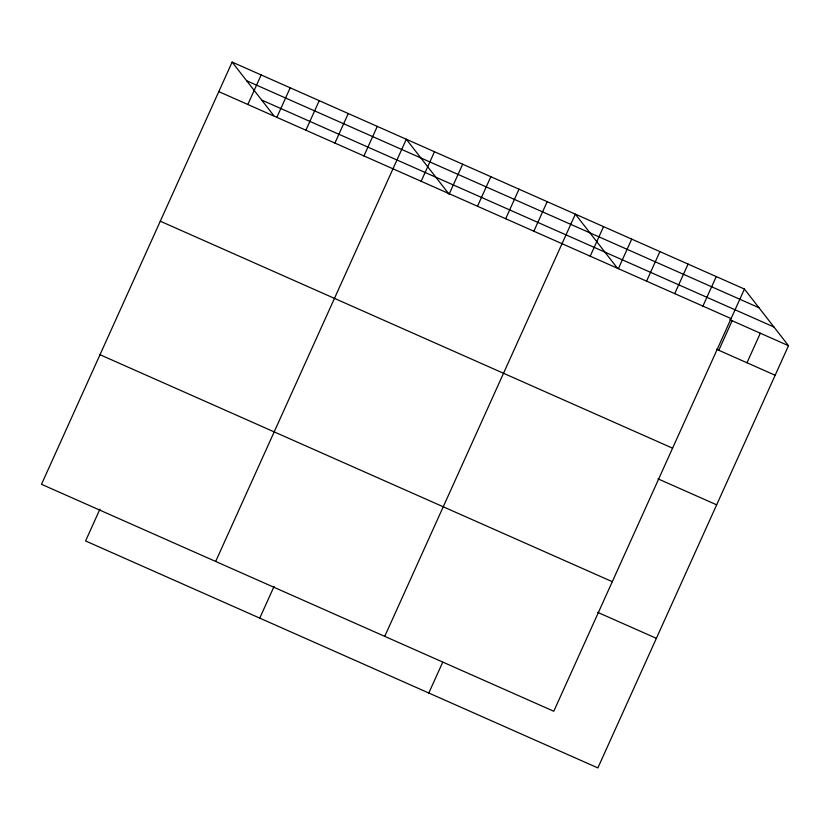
<?xml version="1.0" encoding="UTF-8"?>
<svg xmlns="http://www.w3.org/2000/svg" width="830" height="830" viewBox="0 0 830 830"><rect width="100%" height="100%" fill="white"/><g stroke="black" fill="none" stroke-linecap="round" stroke-linejoin="round"><path stroke-width="1.25" d="M232.13 62.084L41.5 484.295L553.786 711.258L744.427 289.048L232.13 62.084L273.786 115.629M247.828 104.497L261.16 74.949M99.932 509.143L85.573 540.952L597.87 767.916L788.5 345.705L744.427 289.048M276.857 117.352L290.189 87.814M305.886 130.217L319.228 100.669M334.915 143.082L348.258 113.534M363.945 155.936L377.287 126.388M215.675 561.464L406.316 139.253L449.175 194.355M421.152 181.282L434.484 151.734M449.321 193.763L462.663 164.226M259.759 618.122L274.118 586.312M477.499 206.245L490.841 176.707M505.678 218.736L519.02 189.188M533.856 231.217L547.188 201.669M384.736 636.361L575.366 214.15L617.022 267.696M590.203 256.18L603.545 226.632M618.381 268.661L631.723 239.123M428.809 693.019L442.639 662.392M646.56 281.152L659.892 251.604M674.728 293.633L688.07 264.085M702.906 306.114L716.249 276.566M718.811 350.281L732.143 320.743M746.979 362.772L760.322 333.224M246.676 80.78L758.973 307.743M261.668 100.046L773.954 327.01M218.798 91.632L731.085 318.596M729.798 319.695L788.5 345.705M716.456 349.243L775.158 375.253M160.283 221.205L672.58 448.179M657.951 478.827L716.653 504.827M100.005 354.711L612.301 581.685M597.673 612.333L656.374 638.332"/></g></svg>
